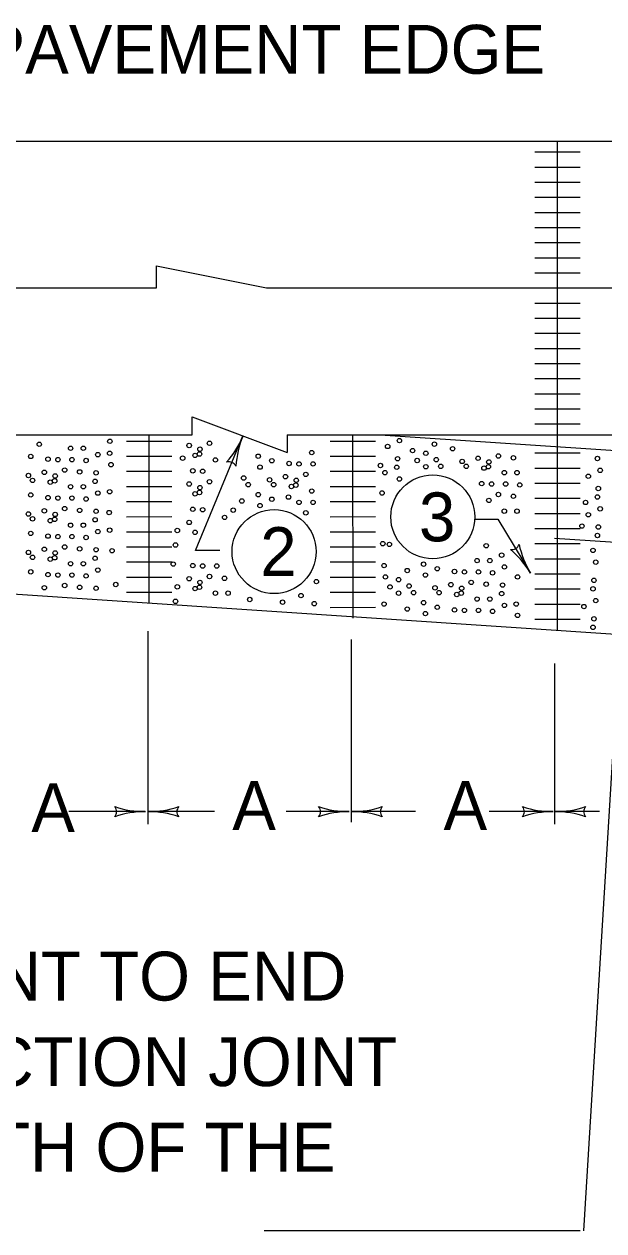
# Model space of a CAD drawing. Extents: x 997.6 to 1036.9, y 998.9 to 1022.5.
# Drawn here: x 1014.434 to 1016.804, y 1008.265 to 1013.2 of the extents above; entities that cross this region are included whole.
import ezdxf

# ---------------------------------------------------------------- set-up
doc = ezdxf.new("R2010")
doc.units = 0
doc.layers.add('Level 1', color=7, linetype='Continuous')
doc.layers.add('Level 2', color=7, linetype='Continuous')

msp = doc.modelspace()

# ---------------------------------------------------------------- linework, layer by layer
at = {"layer": 'Level 1'}
for p, q in [((1007.4318, 1012.721), (1020.2391, 1012.721)), ((1016.6136, 1011.4727), (1016.6135, 1012.721)), ((1016.5208, 1012.6772), (1016.7062, 1012.6772)), ((1016.5208, 1012.6153), (1016.7062, 1012.6154)), ((1016.5208, 1012.5536), (1016.7062, 1012.5535)), ((1016.5208, 1012.4918), (1016.7062, 1012.4918)), ((1016.5208, 1012.4299), (1016.7062, 1012.43)), ((1016.5208, 1012.3682), (1016.7062, 1012.3682)), ((1016.5208, 1012.3064), (1016.7062, 1012.3063)), ((1016.5208, 1012.2445), (1016.7063, 1012.2446)), ((1014.9753, 1012.121), (1014.9753, 1012.211)), ((1014.9753, 1012.211), (1015.4253, 1012.121)), ((1016.5208, 1012.1828), (1016.7063, 1012.1828)), ((1013.3493, 1012.121), (1014.9753, 1012.121)), ((1015.4253, 1012.121), (1017.7652, 1012.121)), ((1016.5208, 1012.0593), (1016.7062, 1012.0592)), ((1016.5208, 1011.9973), (1016.7063, 1011.9974)), ((1016.5208, 1011.9356), (1016.7063, 1011.9356)), ((1016.5208, 1011.8738), (1016.7063, 1011.8738)), ((1016.5208, 1011.8119), (1016.7063, 1011.812)), ((1016.5208, 1011.7502), (1016.7063, 1011.7502)), ((1016.5208, 1011.6884), (1016.7063, 1011.6884)), ((1016.5208, 1011.6266), (1016.7063, 1011.6266)), ((1015.1205, 1011.521), (1015.1205, 1011.5938)), ((1015.1205, 1011.5938), (1015.509, 1011.4481)), ((1016.5209, 1011.5648), (1016.7063, 1011.5648)), ((1012.9783, 1011.521), (1015.1205, 1011.521)), ((1014.8523, 1011.4947), (1015.0379, 1011.4948)), ((1014.9453, 1010.8322), (1014.9452, 1011.521)), ((1014.9453, 1010.8322), (1014.9452, 1011.5203)), ((1015.1345, 1011.0479), (1015.3287, 1011.5158)), ((1015.509, 1011.521), (1017.642, 1011.521)), ((1015.509, 1011.521), (1015.509, 1011.4481)), ((1015.6853, 1011.4947), (1015.8708, 1011.4948)), ((1015.7783, 1010.7711), (1015.7781, 1011.521)), ((1015.7783, 1010.7711), (1015.7781, 1011.5203)), ((1015.8887, 1011.521), (1017.7267, 1011.3984)), ((1014.8525, 1011.4328), (1015.0378, 1011.4329)), ((1015.6854, 1011.4328), (1015.8708, 1011.4329)), ((1016.5208, 1011.4463), (1016.7063, 1011.4464)), ((1016.6138, 1010.7228), (1016.6136, 1011.4727)), ((1016.6138, 1010.7228), (1016.6136, 1011.472)), ((1016.5209, 1011.3845), (1016.7063, 1011.3846)), ((1014.8525, 1011.3711), (1015.0378, 1011.3711)), ((1015.6854, 1011.3711), (1015.8708, 1011.3711)), ((1007.6135, 1011.321), (1020.2391, 1010.4793)), ((1014.8525, 1011.3093), (1015.0378, 1011.3093)), ((1015.6854, 1011.3093), (1015.8707, 1011.3093)), ((1016.5209, 1011.3228), (1016.7063, 1011.3228)), ((1014.8526, 1011.2474), (1015.0378, 1011.2475)), ((1015.6855, 1011.2474), (1015.8708, 1011.2475)), ((1016.5209, 1011.261), (1016.7062, 1011.2609)), ((1014.8524, 1011.1856), (1015.038, 1011.1857)), ((1015.6853, 1011.1856), (1015.8709, 1011.1857)), ((1016.521, 1011.1991), (1016.7063, 1011.1992)), ((1016.2758, 1011.176), (1016.3708, 1011.176)), ((1016.3708, 1011.176), (1016.5039, 1010.9548)), ((1016.5208, 1011.1373), (1016.7064, 1011.1373)), ((1014.8524, 1011.1239), (1015.0378, 1011.1238)), ((1015.6853, 1011.1239), (1015.8708, 1011.1238)), ((1016.6013, 1011.0977), (1017.5738, 1011.0328)), ((1014.8524, 1011.0619), (1015.0379, 1011.0621)), ((1015.2345, 1011.0479), (1015.1345, 1011.0479)), ((1015.6853, 1011.0619), (1015.8708, 1011.0621)), ((1016.5208, 1011.0756), (1016.7063, 1011.0755)), ((1014.8526, 1011.0003), (1015.0379, 1011.0003)), ((1015.6855, 1011.0003), (1015.8708, 1011.0003)), ((1016.5208, 1011.0136), (1016.7063, 1011.0138)), ((1014.8526, 1010.9384), (1015.038, 1010.9385)), ((1015.6855, 1010.9384), (1015.8709, 1010.9385)), ((1016.521, 1010.9519), (1016.7063, 1010.9519)), ((1016.521, 1010.8901), (1016.7064, 1010.8902)), ((1014.8525, 1010.8766), (1015.0379, 1010.8767)), ((1015.6854, 1010.8766), (1015.8708, 1010.8767)), ((1015.6856, 1010.8148), (1015.8708, 1010.8149)), ((1016.5209, 1010.8283), (1016.7063, 1010.8283)), ((1016.5211, 1010.7664), (1016.7063, 1010.7666)), ((1014.9411, 1009.9283), (1014.9411, 1010.7178)), ((1015.7726, 1009.9367), (1015.7726, 1010.6827)), ((1016.6036, 1009.9283), (1016.6036, 1010.5848)), ((1014.9295, 1009.9793), (1014.6168, 1009.9793)), ((1015.212, 1009.9793), (1014.9411, 1009.9793)), ((1015.7628, 1009.9793), (1015.5053, 1009.9793)), ((1016.0334, 1009.9793), (1015.7726, 1009.9793)), ((1016.5962, 1009.9793), (1016.3353, 1009.9793)), ((1016.7858, 1009.9793), (1016.6036, 1009.9793)), ((1016.7061, 1008.2649), (1015.4153, 1008.2649))]:
    msp.add_line(p, q, dxfattribs=at)
for centre, radius in [((1014.4961, 1011.4819), 0.00903), ((1014.6241, 1011.4653), 0.00903), ((1014.6761, 1011.4653), 0.00903), ((1014.7846, 1011.4939), 0.00903), ((1015.1086, 1011.4767), 0.00903), ((1015.1917, 1011.4859), 0.00903), ((1015.9199, 1011.4728), 0.00903), ((1015.9681, 1011.4969), 0.00903), ((1016.1111, 1011.4821), 0.00903), ((1014.4611, 1011.4319), 0.00903), ((1014.5316, 1011.4208), 0.00903), ((1014.5721, 1011.4189), 0.00903), ((1014.6296, 1011.4189), 0.00903), ((1014.7355, 1011.4393), 0.00903), ((1014.7838, 1011.4449), 0.00903), ((1015.082, 1011.4248), 0.00903), ((1015.1328, 1011.4363), 0.00903), ((1015.1509, 1011.4419), 0.00903), ((1015.1527, 1011.4618), 0.00903), ((1015.2159, 1011.4178), 0.00903), ((1015.3909, 1011.4329), 0.00903), ((1015.6096, 1011.4478), 0.00903), ((1015.9607, 1011.4226), 0.00903), ((1016.022, 1011.456), 0.00903), ((1016.0759, 1011.4449), 0.00903), ((1016.1186, 1011.4189), 0.00903), ((1016.1855, 1011.4635), 0.00903), ((1016.2895, 1011.4245), 0.00903), ((1016.3726, 1011.4338), 0.00903), ((1016.4339, 1011.4263), 0.00903), ((1016.7772, 1011.4234), 0.00903), ((1014.5168, 1011.3669), 0.00903), ((1014.5999, 1011.3762), 0.00903), ((1014.6612, 1011.3688), 0.00903), ((1014.6872, 1011.4152), 0.00903), ((1014.7893, 1011.3984), 0.00903), ((1015.1235, 1011.3732), 0.00903), ((1015.1639, 1011.3713), 0.00903), ((1015.3983, 1011.3883), 0.00903), ((1015.4466, 1011.4143), 0.00903), ((1015.5171, 1011.4032), 0.00903), ((1015.5576, 1011.4013), 0.00903), ((1015.6151, 1011.4013), 0.00903), ((1015.8902, 1011.3948), 0.00903), ((1015.957, 1011.3878), 0.00903), ((1016.0406, 1011.4152), 0.00903), ((1016.0759, 1011.3898), 0.00903), ((1016.1371, 1011.3916), 0.00903), ((1016.2245, 1011.4115), 0.00903), ((1016.2411, 1011.3916), 0.00903), ((1016.3136, 1011.3842), 0.00903), ((1016.3317, 1011.3898), 0.00903), ((1016.3336, 1011.4096), 0.00903), ((1016.7884, 1011.3752), 0.00903), ((1014.4518, 1011.3539), 0.00903), ((1014.4685, 1011.334), 0.00903), ((1014.541, 1011.3266), 0.00903), ((1014.5591, 1011.3322), 0.00903), ((1014.5609, 1011.352), 0.00903), ((1014.7243, 1011.3303), 0.00903), ((1014.7281, 1011.365), 0.00903), ((1015.1086, 1011.3193), 0.00903), ((1015.1917, 1011.3286), 0.00903), ((1015.3314, 1011.3438), 0.00903), ((1015.4373, 1011.3363), 0.00903), ((1015.5023, 1011.3493), 0.00903), ((1015.5464, 1011.3344), 0.00903), ((1015.5854, 1011.3586), 0.00903), ((1015.9087, 1011.3656), 0.00903), ((1016.1044, 1011.1848), 0.1716), ((1015.9681, 1011.3396), 0.00903), ((1016.3043, 1011.321), 0.00903), ((1016.3447, 1011.3192), 0.00903), ((1016.3967, 1011.3656), 0.00903), ((1016.4023, 1011.3192), 0.00903), ((1016.4487, 1011.3656), 0.00903), ((1016.7401, 1011.351), 0.00903), ((1014.4611, 1011.2746), 0.00903), ((1014.6241, 1011.308), 0.00903), ((1014.6761, 1011.308), 0.00903), ((1014.7355, 1011.282), 0.00903), ((1014.7838, 1011.2876), 0.00903), ((1015.1328, 1011.279), 0.00903), ((1015.1509, 1011.2846), 0.00903), ((1015.1527, 1011.3044), 0.00903), ((1015.35, 1011.3164), 0.00903), ((1015.3909, 1011.2756), 0.00903), ((1015.454, 1011.3164), 0.00903), ((1015.5265, 1011.309), 0.00903), ((1015.5446, 1011.3146), 0.00903), ((1015.6096, 1011.2904), 0.00903), ((1015.8971, 1011.2825), 0.00903), ((1016.3726, 1011.2764), 0.00903), ((1016.4339, 1011.269), 0.00903), ((1016.4599, 1011.3154), 0.00903), ((1016.781, 1011.3008), 0.00903), ((1014.5316, 1011.2634), 0.00903), ((1014.5721, 1011.2616), 0.00903), ((1014.5999, 1011.2188), 0.00903), ((1014.6296, 1011.2616), 0.00903), ((1014.6872, 1011.2578), 0.00903), ((1015.324, 1011.2496), 0.00903), ((1015.3983, 1011.231), 0.00903), ((1015.4466, 1011.257), 0.00903), ((1015.5146, 1011.2656), 0.00903), ((1015.5576, 1011.244), 0.00903), ((1015.6151, 1011.244), 0.00903), ((1016.3336, 1011.2523), 0.00903), ((1016.729, 1011.2438), 0.00903), ((1016.7772, 1011.2661), 0.00903), ((1014.4518, 1011.1966), 0.00903), ((1014.4685, 1011.1767), 0.00903), ((1014.5168, 1011.2096), 0.00903), ((1014.541, 1011.1693), 0.00903), ((1014.5591, 1011.1748), 0.00903), ((1014.5609, 1011.1947), 0.00903), ((1014.6612, 1011.2114), 0.00903), ((1014.7243, 1011.1729), 0.00903), ((1014.7281, 1011.2077), 0.00903), ((1014.7816, 1011.2025), 0.00903), ((1015.1235, 1011.2158), 0.00903), ((1015.1639, 1011.214), 0.00903), ((1015.2534, 1011.1827), 0.00903), ((1015.2887, 1011.2124), 0.00903), ((1015.4558, 1011.0427), 0.1716), ((1015.5854, 1011.2013), 0.00903), ((1016.3967, 1011.2083), 0.00903), ((1016.4487, 1011.2083), 0.00903), ((1016.7401, 1011.1937), 0.00903), ((1016.7884, 1011.2178), 0.00903), ((1014.6241, 1011.1507), 0.00903), ((1014.6761, 1011.1507), 0.00903), ((1014.7355, 1011.1247), 0.00903), ((1014.7838, 1011.1303), 0.00903), ((1015.0603, 1011.1291), 0.00903), ((1015.1086, 1011.162), 0.00903), ((1015.1328, 1011.1217), 0.00903), ((1016.7141, 1011.1473), 0.00903), ((1016.781, 1011.1435), 0.00903), ((1014.4611, 1011.1173), 0.00903), ((1014.5316, 1011.1061), 0.00903), ((1014.5721, 1011.1043), 0.00903), ((1014.6296, 1011.1043), 0.00903), ((1014.6872, 1011.1005), 0.00903), ((1015.9001, 1011.0753), 0.00903), ((1015.9272, 1011.0722), 0.00903), ((1016.7772, 1011.1088), 0.00903), ((1014.4518, 1011.0393), 0.00903), ((1014.5168, 1011.0523), 0.00903), ((1014.5609, 1011.0373), 0.00903), ((1014.5999, 1011.0615), 0.00903), ((1014.6612, 1011.0541), 0.00903), ((1014.7281, 1011.0503), 0.00903), ((1014.7936, 1011.0463), 0.00903), ((1015.0529, 1011.0697), 0.00903), ((1016.3227, 1011.0668), 0.00903), ((1016.3858, 1011.0283), 0.00903), ((1016.7592, 1011.0478), 0.00903), ((1014.4685, 1011.0193), 0.00903), ((1014.541, 1011.0119), 0.00903), ((1014.5591, 1011.0175), 0.00903), ((1014.6241, 1010.9933), 0.00903), ((1014.6761, 1010.9933), 0.00903), ((1014.7243, 1011.0156), 0.00903), ((1015.0436, 1010.9917), 0.00903), ((1015.1235, 1010.9856), 0.00903), ((1015.1639, 1010.9838), 0.00903), ((1015.2215, 1010.9838), 0.00903), ((1015.9053, 1010.9857), 0.00903), ((1016.0669, 1010.9913), 0.00903), ((1016.1226, 1010.9727), 0.00903), ((1016.2856, 1011.0061), 0.00903), ((1016.3376, 1011.0061), 0.00903), ((1016.397, 1010.9801), 0.00903), ((1016.7704, 1010.9996), 0.00903), ((1014.4611, 1010.9599), 0.00903), ((1014.5316, 1010.9488), 0.00903), ((1014.5721, 1010.9469), 0.00903), ((1014.6296, 1010.9469), 0.00903), ((1014.6872, 1010.9432), 0.00903), ((1014.7355, 1010.9673), 0.00903), ((1015.1086, 1010.9318), 0.00903), ((1015.1917, 1010.941), 0.00903), ((1015.2531, 1010.9336), 0.00903), ((1015.9108, 1010.9392), 0.00903), ((1015.9647, 1010.9281), 0.00903), ((1016, 1010.9653), 0.00903), ((1016.0743, 1010.9467), 0.00903), ((1016.1931, 1010.9615), 0.00903), ((1016.2336, 1010.9597), 0.00903), ((1016.2911, 1010.9597), 0.00903), ((1016.3487, 1010.9559), 0.00903), ((1016.4508, 1010.9392), 0.00903), ((1016.763, 1010.9253), 0.00903), ((1014.5168, 1010.8949), 0.00903), ((1014.5999, 1010.9042), 0.00903), ((1014.6612, 1010.8968), 0.00903), ((1014.7281, 1010.893), 0.00903), ((1014.8086, 1010.9081), 0.00903), ((1015.0603, 1010.8988), 0.00903), ((1015.1328, 1010.8914), 0.00903), ((1015.1509, 1010.897), 0.00903), ((1015.1527, 1010.9168), 0.00903), ((1015.2159, 1010.8728), 0.00903), ((1015.2679, 1010.8728), 0.00903), ((1015.6288, 1010.9201), 0.00903), ((1015.9294, 1010.8983), 0.00903), ((1015.9647, 1010.8729), 0.00903), ((1016.0074, 1010.9021), 0.00903), ((1016.026, 1010.8748), 0.00903), ((1016.1133, 1010.8947), 0.00903), ((1016.13, 1010.8748), 0.00903), ((1016.1783, 1010.9077), 0.00903), ((1016.2206, 1010.8729), 0.00903), ((1016.2224, 1010.8928), 0.00903), ((1016.2614, 1010.9169), 0.00903), ((1016.3227, 1010.9095), 0.00903), ((1016.3896, 1010.9058), 0.00903), ((1016.7592, 1010.8905), 0.00903), ((1015.0529, 1010.8394), 0.00903), ((1015.3563, 1010.8468), 0.00903), ((1015.4906, 1010.8359), 0.00903), ((1015.5657, 1010.863), 0.00903), ((1015.6198, 1010.8299), 0.00903), ((1015.9053, 1010.8283), 0.00903), ((1016.0669, 1010.8339), 0.00903), ((1016.2025, 1010.8673), 0.00903), ((1016.2856, 1010.8488), 0.00903), ((1016.3376, 1010.8488), 0.00903), ((1016.3858, 1010.871), 0.00903), ((1016.4453, 1010.8283), 0.00903), ((1016.7704, 1010.8423), 0.00903), ((1016, 1010.8079), 0.00903), ((1016.0743, 1010.7893), 0.00903), ((1016.1226, 1010.8153), 0.00903), ((1016.1931, 1010.8042), 0.00903), ((1016.2336, 1010.8023), 0.00903), ((1016.2911, 1010.8023), 0.00903), ((1016.3487, 1010.7986), 0.00903), ((1016.397, 1010.8228), 0.00903), ((1016.4508, 1010.7818), 0.00903), ((1016.7221, 1010.8181), 0.00903), ((1016.7592, 1010.7332), 0.00903), ((1016.763, 1010.7679), 0.00903)]:
    msp.add_circle(centre, radius, dxfattribs=at)
for centre, radius, start, end in [((1014.9679, 1011.6655), 0.3906, 318.8071, 337.4538), ((1015.6895, 1011.366), 0.3906, 157.4599, 176.1287), ((1015.6895, 1011.366), 0.3906, 157.4477, 157.4599), ((1015.2717, 1011.3786), 0.0312, 26.2345, 108.3512), ((1016.4273, 1011.0821), 0.0312, 259.8272, 341.9439), ((1016.1693, 1010.7533), 0.3906, 31.0526, 49.7214), ((1016.8386, 1011.1563), 0.3906, 192.3997, 211.0465), ((1016.1693, 1010.7533), 0.3906, 31.0403, 31.0526), ((1014.781, 1009.9793), 0.0312, 318.7746, 40.8913), ((1014.9295, 1010.3699), 0.3906, 251.3472, 269.9939), ((1014.9411, 1010.3699), 0.3906, 270, 288.6688), ((1015.0896, 1009.9792), 0.0312, 138.7746, 220.8913), ((1015.6143, 1009.9793), 0.0312, 318.7746, 40.8913), ((1015.7628, 1010.3699), 0.3906, 251.3472, 269.9939), ((1015.7726, 1010.3699), 0.3906, 270, 288.6688), ((1015.9211, 1009.9792), 0.0312, 138.7746, 220.8913), ((1016.4476, 1009.9793), 0.0312, 318.7746, 40.8913), ((1016.5962, 1010.3699), 0.3906, 251.3472, 269.9939), ((1016.6036, 1010.3699), 0.3906, 270, 288.6688), ((1016.7521, 1009.9792), 0.0312, 138.7746, 220.8913), ((1014.9295, 1009.5886), 0.3906, 90, 108.6688), ((1014.9295, 1009.5886), 0.3906, 89.9878, 90), ((1014.9411, 1010.3699), 0.3906, 269.9878, 270), ((1014.9411, 1009.5886), 0.3906, 71.3472, 89.9939), ((1015.7628, 1009.5886), 0.3906, 90, 108.6688), ((1015.7628, 1009.5886), 0.3906, 89.9878, 90), ((1015.7726, 1010.3699), 0.3906, 269.9878, 270), ((1015.7726, 1009.5886), 0.3906, 71.3472, 89.9939), ((1016.5962, 1009.5886), 0.3906, 90, 108.6688), ((1016.5962, 1009.5886), 0.3906, 89.9878, 90), ((1016.6036, 1010.3699), 0.3906, 269.9878, 270), ((1016.6036, 1009.5886), 0.3906, 71.3472, 89.9939)]:
    msp.add_arc(centre, radius, start, end, dxfattribs=at)
at = {"layer": 'Level 2'}
msp.add_line((1016.8914, 1011.0765), (1016.7206, 1008.2649), dxfattribs=at)

# ---------------------------------------------------------------- texts
at = {"layer": 'Level 1'}
for s, p in [('EXISTING PAVEMENT EDGE', (1012.9373, 1012.9969)), ('3', (1016.0478, 1011.0848)), ('2', (1015.3991, 1010.9427)), ('A', (1014.4634, 1009.8958)), ('A', (1015.2849, 1009.9042)), ('A', (1016.1483, 1009.9042)), ('LONGITUDINAL SAWED JOINT TO END', (1010.788, 1009.2068)), ('AT THE NEAREST CONTRACTION JOINT', (1010.788, 1008.8568)), ('WHERE THE OVERALL WIDTH OF THE', (1010.788, 1008.5068))]:
    msp.add_text(s, height=0.2, dxfattribs=at).set_placement(p)

doc.saveas('drawing.dxf')
